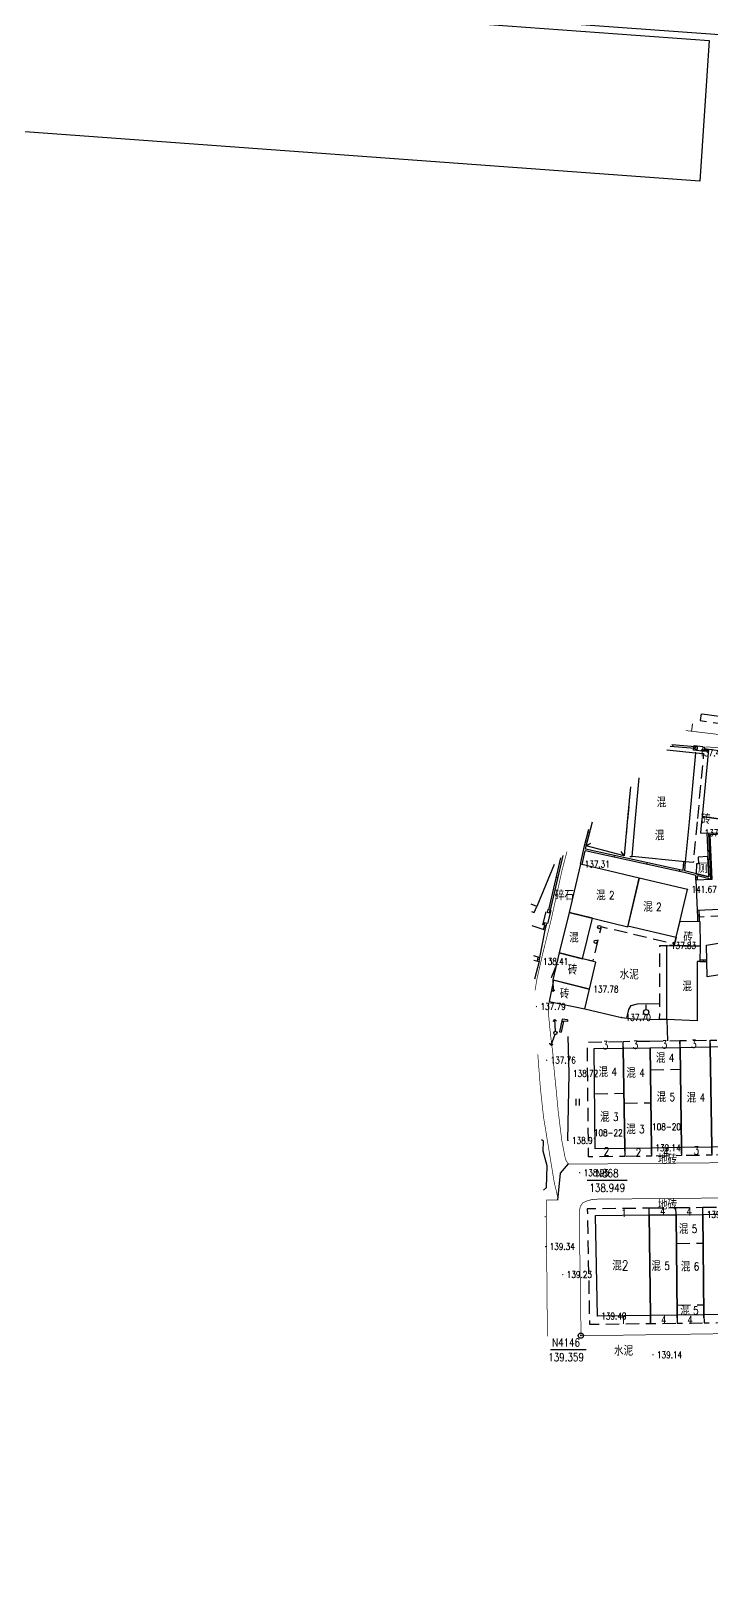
# Model space of a CAD drawing. Extents: x 529262 to 576451, y 2694391 to 2717535.
# Drawn here: x 565890.9 to 565992.9, y 2709887.6 to 2710121.1 of the extents above; entities that cross this region are included whole.
import ezdxf
from ezdxf.enums import TextEntityAlignment as Align
from ezdxf.xclip import XClip

# ---------------------------------------------------------------- set-up
doc = ezdxf.new("R2010")
doc.units = 0
doc.header["$XCLIPFRAME"] = 0
for name, pattern in [('X2', [10, 8, -2]), ('X3', [5, 4, -1]), ('X5', [3, 2, -1])]:
    doc.linetypes.add(name, pattern=pattern)
for name, color, linetype in [('DLDW', 8, 'Continuous'), ('DLSS', 4, 'Continuous'), ('DMTZ', 8, 'Continuous'), ('GCD', 8, 'Continuous'), ('GXYZ', 8, 'Continuous'), ('JMD', 8, 'Continuous'), ('KZD', 8, 'Continuous'), ('PP-COM', 7, 'Continuous'), ('RD-中线', 40, 'Continuous'), ('RD-红线', 7, 'Continuous'), ('ZBTZ', 8, 'Continuous'), ('ZJ', 7, 'Continuous')]:
    doc.layers.add(name, color=color, linetype=linetype)
doc.styles.add('HZ', font='rs.shx', dxfattribs={"width": 0.8, "bigfont": 'hztxt.shx'})
doc.styles.add('romanc', font='romanc.shx', dxfattribs={"width": 0.8})
doc.linetypes.add('10421', pattern='A,2,[150,AAA.SHX,S=0.5,R=0,X=0,Y=0.5],1e-11', length=2)
doc.linetypes.add('1161', pattern='A,0,[149,AAA.SHX,S=0.15,R=0,X=0,Y=0],-1.6', length=1.6)

# ---------------------------------------------------------------- blocks, each defined once
blk = doc.blocks.new('A$C19FD0107')
at = {"layer": 'RD-中线', "color": 8, "linetype": 'Continuous', "flags": 128}
for points in [[(-4490.73, 14139.44, 0), (-4490.29, 14139.42)], [(-3818.25, 14086.17, 0), (-3817.74, 14086.17)]]:
    blk.add_lwpolyline(points, format="xyb", dxfattribs=at)
at = {"layer": 'RD-红线', "color": 8, "linetype": 'Continuous', "flags": 128}
blk.add_lwpolyline([(-5242.51, 15747.29), (-4941.04, 15725.42)], dxfattribs=at)
blk = doc.blocks.new('gc170')
at = {"color": 8, "linetype": 'Continuous'}
blk.add_circle((0, 0), 0.5, dxfattribs=at)
blk = doc.blocks.new('gc013c')
at = {"linetype": 'Continuous'}
blk.add_line((0.5, 0), (4, 0), dxfattribs=at)
at = {"linetype": 'Continuous', "const_width": 0.15, "flags": 128}
blk.add_lwpolyline([(3.775, 0, 1), (3.925, 0, 1)], format="xyb", close=True, dxfattribs=at)
blk = doc.blocks.new('gc125')
at = {"color": 8}
blk.add_line((0, 0.8), (0, 2.2), dxfattribs=at)
blk.add_circle((0, 0), 0.8, dxfattribs=at)
blk = doc.blocks.new('gc013b')
at = {"linetype": 'Continuous'}
blk.add_line((0.5, 0), (4, 0), dxfattribs=at)
at = {"linetype": 'Continuous', "flags": 128}
blk.add_lwpolyline([(3.5, 0.5), (4, 0), (3.5, -0.5)], dxfattribs=at)
blk = doc.blocks.new('GC200')
at = {"linetype": 'Continuous', "const_width": 0.2, "flags": 128}
blk.add_lwpolyline([(-0.1, 0, 1), (0.1, 0, 1)], format="xyb", close=True, dxfattribs=at)
blk = doc.blocks.new('gc121')
at = {"color": 8}
for p, q in [((-0.5, -1), (-0.5, 1)), ((0.5, -1), (0.5, 1))]:
    blk.add_line(p, q, dxfattribs=at)
blk = doc.blocks.new('gc117')
at = {"color": 8}
blk.add_circle((0, 0), 0.8, dxfattribs=at)
blk.add_point((0, 0), dxfattribs=at)

msp = doc.modelspace()

# ---------------------------------------------------------------- linework, layer by layer
at = {"layer": 'DLDW', "linetype": 'Continuous', "flags": 128}
msp.add_lwpolyline([(565992.288, 2709997.33), (565990.827, 2709997.27), (565990.868, 2709996.246), (565990.591, 2709996.235), (565990.513, 2709994.756), (565992.412, 2709994.285)], close=True, dxfattribs=at)
at = {"layer": 'DLSS', "linetype": 'X2', "const_width": 0.1, "flags": 128}
for points in [[(565988.985, 2710016.228), (565993.847, 2710015.646), (566000.129, 2710015.281), (566006.026, 2710015.189), (566009.946, 2710015.394), (566015.058, 2710015.905), (566015.842, 2710016.264), (566016.07, 2710016.818), (566016.31, 2710017.483), (566016.436, 2710017.965), (566016.525, 2710018.38), (566016.599, 2710018.795), (566016.629, 2710019.406), (566016.659, 2710020.287)], [(565966.391, 2709977.285), (565966.68, 2709978.987), (565967.536, 2709982.759), (565968.846, 2709988.047), (565970.426, 2709995.235), (565971.176, 2709998.098)], [(565967.662, 2709958.291), (565967.193, 2709962.621), (565966.803, 2709967.697)]]:
    msp.add_lwpolyline(points, dxfattribs=at)
at = {"layer": 'DLSS', "linetype": 'X3', "const_width": 0.15, "flags": 128}
msp.add_lwpolyline([(565989.838, 2710016.126), (565989.985, 2710017.245)], dxfattribs=at)
at = {"layer": 'DLSS', "linetype": 'Continuous', "const_width": 0.1, "flags": 128}
for points in [[(565996.904, 2710013.494), (565991.973, 2710013.776)], [(565968.53, 2709975.589), (565968.361, 2709974.549), (565968.46, 2709973.207), (565968.645, 2709971.267), (565968.799, 2709969.907), (565969.078, 2709967.642), (565969.213, 2709965.79), (565969.392, 2709964.011), (565969.61, 2709961.84), (565969.847, 2709959.288)], [(565969.801, 2709945.84), (565968.063, 2709945.825)]]:
    msp.add_lwpolyline(points, dxfattribs=at)
for points, elevation in [([(565969.801, 2709945.84), (565969.801, 2709946.195), (565969.546, 2709947.357), (565969.274, 2709948.45), (565968.244, 2709954.742), (565967.662, 2709958.291)], 138.157), ([(565972.89, 2709951.229), (566074.658, 2709952.229), (566078.112, 2709952.263)], 138.157), ([(565968.063, 2709945.825), (565968.244, 2709925.407)], 138.157), ([(565973.534, 2709945.44), (565973.185, 2709944.877), (565973.004, 2709944.11), (565973.287, 2709925.492)], 138.157), ([(565973.534, 2709945.44), (565974.32, 2709945.762), (565975.117, 2709945.969), (566074.71, 2709946.929), (566078.164, 2709946.963)], 138.157), ([(565973.287, 2709925.492), (566078.583, 2709927.057)], 139.353)]:
    msp.add_lwpolyline(points, dxfattribs=dict(at, elevation=elevation))
at = {"layer": 'DLSS', "linetype": 'X2', "const_width": 0.1, "elevation": 138.157, "flags": 128}
msp.add_lwpolyline([(565972.89, 2709951.229), (565971.386, 2709951.275), (565971.055, 2709951.708), (565970.877, 2709952.293), (565970.386, 2709954.866), (565969.847, 2709959.288)], dxfattribs=at)
at = {"layer": 'DMTZ', "linetype": '10421', "elevation": 138.905, "flags": 128}
msp.add_lwpolyline([(565971.328, 2709954.768), (565971.482, 2709964.804), (565971.358, 2709970.377)], dxfattribs=at)
at = {"layer": 'JMD', "linetype": 'Continuous'}
for p, q in [((565987.016, 2710014.064, 136.995), (565986.997, 2710013.815, 136.995)), ((565991.818, 2710013.334, 137.72), (565991.795, 2710013.218)), ((565992.161, 2710013.423, 136.991), (565992.129, 2710013.175, 136.991)), ((565974.045, 2709998.958), (565974.737, 2709999.36)), ((565974.342, 2710001.054, 137.309), (565974.584, 2710000.989, 137.309)), ((565978.254, 2709997.498, 136.922), (565978.201, 2709997.254, 136.922)), ((565979.745, 2709997.446), (565979.287, 2709998.102)), ((565992.502, 2709998.214, 137.734), (565992.252, 2709998.204, 137.734)), ((565983.138, 2709996.425, 136.922), (565983.084, 2709996.181, 136.922)), ((565988.021, 2709995.352, 136.922), (565987.968, 2709995.108, 136.922)), ((565988.84, 2709996.003, 140.067), (565988.591, 2709996.026, 140.067)), ((565969.783, 2709994.154, 137.334), (565969.54, 2709994.211, 137.334)), ((565990.483, 2709994.231, 137.238), (565990.733, 2709994.241, 137.238)), ((565990.711, 2709988.605, 139.245), (565990.961, 2709988.615, 139.245)), ((565968.009, 2709986.701, 138.12), (565967.767, 2709986.767, 138.12)), ((565967.062, 2709981.908, 138.41), (565966.817, 2709981.958, 138.41)), ((565991.703, 2709981.596, 138.433), (565991.7, 2709981.846, 138.433)), ((565970.404, 2709972.67, 138.689), (565970.649, 2709972.621, 138.689)), ((565971.276, 2709972.857), (565971.247, 2709972.609)), ((565970.078, 2709971.041), (565970.323, 2709970.992))]:
    msp.add_line(p, q, dxfattribs=at)
at = {"layer": 'JMD', "linetype": 'Continuous', "flags": 128}
for points in [[(565849.606, 2710130.102), (565992.461, 2710119.684), (565991.084, 2710098.604), (565848.229, 2710109.022)], [(565988.32, 2709953.696), (565983.829, 2709953.633), (565983.619, 2709968.671), (565988.11, 2709968.733)], [(565992.859, 2709953.759), (565988.32, 2709953.696), (565988.11, 2709968.733), (565992.649, 2709968.797)], [(565997.367, 2709953.821), (565992.859, 2709953.759), (565992.649, 2709968.797), (565997.157, 2709968.859)], [(565979.822, 2709953.578), (565975.401, 2709953.516), (565975.248, 2709968.554), (565979.612, 2709968.615)], [(565983.829, 2709953.633), (565979.822, 2709953.578), (565979.612, 2709968.615), (565983.619, 2709968.671)], [(565983.68, 2709928.547), (565975.726, 2709928.457), (565975.452, 2709943.516), (565983.511, 2709943.617)], [(565987.69, 2709928.592), (565983.68, 2709928.547), (565983.511, 2709943.617), (565987.521, 2709943.645)], [(565991.699, 2709928.637), (565987.69, 2709928.592), (565987.521, 2709943.645), (565991.53, 2709943.688)], [(565995.702, 2709928.682), (565991.699, 2709928.637), (565991.53, 2709943.688), (565995.533, 2709943.718)]]:
    msp.add_lwpolyline(points, close=True, dxfattribs=at)
for points, elevation in [([(565998.353, 2710025.764), (566000.486, 2710025.463), (565999.421, 2710017.571), (565991.415, 2710018.702)], 138.3), ([(565986.155, 2710013.347), (565990.441, 2710012.912), (565989.462, 2710002.568)], 140.067), ([(565990.335, 2710013.56), (565986.641, 2710013.842)], 136.995), ([(565990.363, 2710013.809), (565986.87, 2710014.075)], 136.995), ([(565992.36, 2710013.145), (565991.795, 2710013.218)], 136.991), ([(565992.384, 2710013.394), (565991.828, 2710013.466)], 136.991), ([(565981.403, 2710002.568), (565982.004, 2710009.121)], 140.067), ([(565973.221, 2709996.183), (565973.79, 2709998.971), (565974.44, 2710001.421)], 137.309), ([(565973.938, 2709998.447), (565974.033, 2709998.914), (565975.003, 2710002.568)], 137.309), ([(565989.462, 2710002.568), (565988.892, 2709996.545), (565980.924, 2709997.338), (565981.403, 2710002.568)], 140.067), ([(565991.352, 2710002.568), (565991.198, 2710000.895), (565995.394, 2710000.824), (565995.631, 2710002.568)], 137.734), ([(565995.631, 2710002.568), (565995.656, 2710002.749), (565991.424, 2710003.352), (565991.352, 2710002.568)], 137.734), ([(565992.143, 2710000.879), (565992.412, 2709994.285)], 137.734), ([(565992.393, 2710000.875), (565992.675, 2709993.962)], 137.734), ([(565970.224, 2709997.13), (565968.401, 2709989.354)], 137.334), ([(565970.562, 2709997.473), (565968.642, 2709989.286)], 137.334), ([(565973.464, 2709996.126), (565973.888, 2709998.202)], 137.309), ([(565990.472, 2709994.508), (565988.711, 2709994.945), (565973.888, 2709998.202)], 136.922), ([(565988.517, 2709995.243), (565973.938, 2709998.447)], 136.922), ([(565969.271, 2709996.16), (565966.637, 2709989.86), (565965.835, 2709990.197)], 139.118), ([(565988.643, 2709996.57), (565988.517, 2709995.243)], 140.067), ([(565988.892, 2709996.545), (565988.763, 2709995.189)], 140.067), ([(565992.412, 2709994.285), (565988.768, 2709995.188), (565988.763, 2709995.189)], 136.922), ([(565990.5, 2709993.815), (565990.472, 2709994.508)], 137.238), ([(565990.749, 2709993.826), (565990.725, 2709994.446)], 137.238), ([(565992.675, 2709993.962), (565990.725, 2709994.446)], 136.922), ([(565990.682, 2709989.281), (565990.726, 2709988.276), (565990.756, 2709987.59)], 139.245), ([(565990.931, 2709989.292), (565990.975, 2709988.287), (565991.006, 2709987.585)], 139.245), ([(565966.166, 2709982.517), (565967.12, 2709982.191), (565967.904, 2709986.315), (565965.974, 2709986.965)], 137.99), ([(565967.666, 2709986.395), (565967.838, 2709987.027)], 138.12), ([(565967.904, 2709986.315), (565968.079, 2709986.959)], 138.12), ([(565966.196, 2709981.813), (565967.003, 2709981.615), (565966.319, 2709978.954)], 137.714), ([(565966.76, 2709981.675), (565966.882, 2709982.273)], 138.41), ([(565967.003, 2709981.615), (565967.12, 2709982.191)], 138.41), ([(565991.071, 2709981.588), (565992.125, 2709981.602)], 138.433), ([(565991.075, 2709981.838), (565992.121, 2709981.852)], 138.433), ([(565971.276, 2709972.857), (565970.46, 2709972.951), (565970.078, 2709971.041)], 138.689), ([(565971.247, 2709972.609), (565970.66, 2709972.676), (565970.323, 2709970.992)], 138.689)]:
    msp.add_lwpolyline(points, dxfattribs=dict(at, elevation=elevation))
at = {"layer": 'JMD', "linetype": 'X5', "flags": 128}
for points, elevation in [([(565991.257, 2710018.724), (565991.116, 2710017.729), (565999.28, 2710016.576), (565999.421, 2710017.571)], 136.922), ([(565990.441, 2710012.912), (565991.643, 2710012.798), (565990.675, 2710002.568)], 140.067), ([(565980.693, 2710007.787), (565980.214, 2710002.568)], 139.166), ([(565980.214, 2710002.568), (565979.745, 2709997.446), (565980.924, 2709997.338)], 139.166), ([(565990.675, 2710002.568), (565990.094, 2709996.431), (565988.892, 2709996.545)], 140.067), ([(565965.882, 2709989.103), (565966.253, 2709988.948), (565966.637, 2709989.86)], 139.118), ([(565990.682, 2709989.281), (565990.725, 2709988.3), (566001.066, 2709988.76), (566001.016, 2709989.741)], 139.245), ([(565987.546, 2709985.256), (565987.244, 2709983.99), (565986.159, 2709984.008), (565986.159, 2709984.483), (565976.281, 2709986.801), (565975.03, 2709981.641), (565973.519, 2709982.008)], 39.896), ([(565986.156, 2709972.898), (565985.063, 2709972.898), (565985.066, 2709984.008), (565986.159, 2709984.008)], 137.775), ([(565987.569, 2709939.345), (565991.578, 2709939.39)], 139.365)]:
    msp.add_lwpolyline(points, dxfattribs=dict(at, elevation=elevation))
msp.add_lwpolyline([(565990.142, 2710013.28), (565990.224, 2710013.981), (565991.973, 2710013.776), (565991.891, 2710013.075)], close=True, dxfattribs=at)
at = {"layer": 'JMD', "linetype": 'Continuous', "flags": 128}
for points, elevation in [([(565990.748, 2710013.78), (565990.363, 2710013.809), (565990.323, 2710013.447), (565990.708, 2710013.418)], 137.057), ([(565995.656, 2710002.749), (565997.049, 2710012.787), (565992.384, 2710013.394), (565991.424, 2710003.352)], 139.352), ([(565991.845, 2710013.692), (565991.527, 2710013.721), (565991.499, 2710013.358), (565991.818, 2710013.334)], 137.72), ([(565995.594, 2710000.739), (565992.592, 2710000.607), (565992.89, 2709993.923), (565990.5, 2709993.815), (565990.682, 2709989.281), (566001.016, 2709989.741), (566000.631, 2709998.413), (565995.701, 2709998.204)], 137.238), ([(565980.293, 2709986.826), (565982.006, 2709994.119), (565973.221, 2709996.183), (565971.494, 2709988.937)], 39.896), ([(565980.318, 2709986.932), (565987.546, 2709985.256), (565989.241, 2709992.419), (565982.006, 2709994.119)], 39.896), ([(565968.079, 2709986.959), (565968.156, 2709987.32), (565967.81, 2709987.417), (565967.733, 2709987.056)], 138.021), ([(565968.565, 2709988.925), (565968.642, 2709989.286), (565968.296, 2709989.383), (565968.219, 2709989.022)], 137.622), ([(565974.995, 2709988.097), (565971.494, 2709988.937), (565970.021, 2709982.891), (565973.519, 2709982.008)], 40.471), ([(565988.11, 2709987.642), (565991.103, 2709987.583), (565991.107, 2709983.925), (565987.244, 2709983.99), (565987.546, 2709985.256), (565987.546, 2709985.256)], 137.988), ([(565974.536, 2709977.469), (565975.499, 2709981.508), (565970.021, 2709982.891), (565969.039, 2709978.857)], 137.781), ([(565986.156, 2709972.898), (565986.159, 2709984.008), (565991.107, 2709983.925), (565991.071, 2709981.588), (565990.693, 2709981.594), (565990.675, 2709972.707)], 137.775), ([(565992.092, 2709984.056), (565996.206, 2709984.768), (565996.219, 2709979.933), (565992.156, 2709979.284)], 137.728), ([(565968.53, 2709975.589), (565973.837, 2709974.532), (565974.536, 2709977.469), (565969.161, 2709978.826)], 137.746)]:
    msp.add_lwpolyline(points, close=True, dxfattribs=dict(at, elevation=elevation))
for points in [[(565980.693, 2710007.787), (565980.214, 2710002.568)], [(565980.214, 2710002.568), (565979.745, 2709997.446), (565974.045, 2709998.958), (565975.006, 2710002.568)]]:
    msp.add_lwpolyline(points, dxfattribs=at)
at = {"layer": 'JMD', "linetype": 'X5', "elevation": 138.096, "flags": 128}
msp.add_lwpolyline([(565967.539, 2709987.095), (565968.139, 2709989.393), (565968.771, 2709989.228), (565968.171, 2709986.93)], close=True, dxfattribs=at)
at = {"layer": 'JMD', "linetype": 'X5', "flags": 128}
for points in [[(565979.822, 2709953.578), (565979.839, 2709952.379), (565974.409, 2709952.303), (565974.233, 2709969.514), (565979.598, 2709969.625), (565979.612, 2709968.615)], [(565979.612, 2709968.615), (565979.598, 2709969.625), (565983.605, 2709969.681), (565983.619, 2709968.671)], [(565983.605, 2709969.681), (565988.096, 2709969.744), (565988.11, 2709968.733)], [(565988.11, 2709968.733), (565988.096, 2709969.744), (565992.635, 2709969.807), (565992.649, 2709968.797)], [(565992.649, 2709968.797), (565992.635, 2709969.807), (565997.143, 2709969.87), (565997.157, 2709968.859)], [(565983.665, 2709965.383), (565988.156, 2709965.446)], [(565975.317, 2709961.784), (565979.707, 2709961.845)], [(565979.727, 2709960.367), (565983.734, 2709960.423)], [(565983.829, 2709953.633), (565983.846, 2709952.434), (565979.839, 2709952.379), (565979.822, 2709953.578)], [(565988.32, 2709953.696), (565988.337, 2709952.497), (565983.846, 2709952.434), (565983.829, 2709953.633)], [(565992.86, 2709953.705), (565992.876, 2709952.56), (565988.337, 2709952.497), (565988.32, 2709953.696)], [(565997.367, 2709953.828), (565997.383, 2709952.622), (565992.876, 2709952.56), (565992.86, 2709953.705)], [(565983.511, 2709943.617), (565983.499, 2709944.617), (565974.223, 2709944.512), (565974.55, 2709927.232), (565975.739, 2709927.245), (565983.694, 2709927.335), (565983.68, 2709928.547)], [(565987.521, 2709943.645), (565987.509, 2709944.662), (565983.499, 2709944.617), (565983.511, 2709943.617)], [(565991.53, 2709943.688), (565991.518, 2709944.708), (565987.509, 2709944.662), (565987.521, 2709943.645)], [(565995.533, 2709943.718), (565995.521, 2709944.753), (565991.518, 2709944.708), (565991.53, 2709943.688)], [(565987.673, 2709930.092), (565991.682, 2709930.137)], [(565983.68, 2709928.547), (565983.694, 2709927.335), (565987.704, 2709927.38), (565987.69, 2709928.592)], [(565987.69, 2709928.592), (565987.704, 2709927.38), (565991.713, 2709927.425), (565991.699, 2709928.637)], [(565991.699, 2709928.637), (565991.713, 2709927.425), (565995.715, 2709927.47), (565995.702, 2709928.682)]]:
    msp.add_lwpolyline(points, dxfattribs=at)
at = {"layer": 'KZD', "linetype": 'Continuous'}
for p, q in [((565980.213, 2709948.772, 138.949), (565974.213, 2709948.772, 138.949)), ((565974.041, 2709923.378), (565968.711, 2709923.378))]:
    msp.add_line(p, q, dxfattribs=at)
at = {"layer": 'ZBTZ', "linetype": '1161', "flags": 128}
for points, elevation in [([(565973.837, 2709974.532), (565979.367, 2709973.215), (565981.103, 2709973), (565986.156, 2709972.898)], 137.76), ([(565980.138, 2709973.12), (565980.423, 2709974.405), (565980.805, 2709974.992), (565981.723, 2709975.247), (565983.203, 2709975.298), (565985.063, 2709975.247)], 137.76), ([(565986.156, 2709972.898), (565986.224, 2709969.718)], 137.775), ([(565970.196, 2709949.895), (565971.386, 2709951.275)], 139.05), ([(565969.801, 2709945.84), (565969.801, 2709945.84), (565970.196, 2709949.895)], 139.05), ([(565967.85, 2709943.376), (565967.941, 2709943.377)], 139.73)]:
    msp.add_lwpolyline(points, dxfattribs=dict(at, elevation=elevation))
msp.add_lwpolyline([(565967.68, 2709947.326), (565968.087, 2709947.719), (565968.229, 2709950.982), (565967.618, 2709953.195), (565967.635, 2709954.661), (565967.354, 2709954.893)], dxfattribs=at)

# ---------------------------------------------------------------- block references
at = {"layer": 'GCD', "linetype": 'Continuous'}
ref = msp.add_blockref('GC200', (565990.441, 2710012.912, 137.429), dxfattribs=dict(at, xscale=0.5, yscale=0.5, zscale=0.5))
ref.add_attrib('height', '137.43', dxfattribs={"linetype": 'Continuous', "height": 1, "style": 'HZ', "width": 0.8}).set_placement((565991.041, 2710012.912, 137.429), align=Align.MIDDLE_LEFT)
ref = msp.add_blockref('GC200', (565991.198, 2710000.895, 137.734), dxfattribs=dict(at, xscale=0.5, yscale=0.5, zscale=0.5))
ref.add_attrib('height', '137.73', dxfattribs={"linetype": 'Continuous', "height": 1, "style": 'HZ', "width": 0.8}).set_placement((565991.798, 2710000.895, 137.734), align=Align.MIDDLE_LEFT)
ref = msp.add_blockref('GC200', (565973.221, 2709996.183, 137.309), dxfattribs=dict(at, xscale=0.5, yscale=0.5, zscale=0.5))
ref.add_attrib('height', '137.31', dxfattribs={"linetype": 'Continuous', "height": 1, "style": 'HZ', "width": 0.8}).set_placement((565973.821, 2709996.183, 137.309), align=Align.MIDDLE_LEFT)
ref = msp.add_blockref('GC200', (565989.241, 2709992.419, 141.668), dxfattribs=dict(at, xscale=0.5, yscale=0.5, zscale=0.5))
ref.add_attrib('height', '141.67', dxfattribs={"linetype": 'Continuous', "height": 1, "style": 'HZ', "width": 0.8}).set_placement((565989.841, 2709992.419, 141.668), align=Align.MIDDLE_LEFT)
ref = msp.add_blockref('GC200', (565986.159, 2709984.008, 137.831), dxfattribs=dict(at, xscale=0.5, yscale=0.5, zscale=0.5))
ref.add_attrib('height', '137.83', dxfattribs={"linetype": 'Continuous', "height": 1, "style": 'HZ', "width": 0.8}).set_placement((565986.759, 2709984.008, 137.831), align=Align.MIDDLE_LEFT)
ref = msp.add_blockref('GC200', (565967.003, 2709981.615, 138.41), dxfattribs=dict(at, xscale=0.5, yscale=0.5))
ref.add_attrib('height', '138.41', dxfattribs={"linetype": 'Continuous', "height": 1, "style": 'HZ', "width": 0.8}).set_placement((565967.603, 2709981.615, 138.41), align=Align.MIDDLE_LEFT)
ref = msp.add_blockref('GC200', (565974.536, 2709977.469, 137.781), dxfattribs=dict(at, xscale=0.5, yscale=0.5, zscale=0.5))
ref.add_attrib('height', '137.78', dxfattribs={"linetype": 'Continuous', "height": 1, "style": 'HZ', "width": 0.8}).set_placement((565975.136, 2709977.469, 137.781), align=Align.MIDDLE_LEFT)
ref = msp.add_blockref('GC200', (565966.609, 2709974.851, 137.792), dxfattribs=dict(at, xscale=0.5, yscale=0.5, zscale=0.5))
ref.add_attrib('height', '137.79', dxfattribs={"linetype": 'Continuous', "height": 1, "style": 'HZ', "width": 0.8}).set_placement((565967.209, 2709974.851, 137.792), align=Align.MIDDLE_LEFT)
ref = msp.add_blockref('GC200', (565979.367, 2709973.215, 137.695), dxfattribs=dict(at, xscale=0.5, yscale=0.5))
ref.add_attrib('height', '137.70', dxfattribs={"linetype": 'Continuous', "height": 1, "style": 'HZ', "width": 0.8}).set_placement((565979.967, 2709973.215, 137.695), align=Align.MIDDLE_LEFT)
ref = msp.add_blockref('GC200', (565968.124, 2709966.808, 137.763), dxfattribs=dict(at, xscale=0.5, yscale=0.5, zscale=0.5))
ref.add_attrib('height', '137.76', dxfattribs={"linetype": 'Continuous', "height": 1, "style": 'HZ', "width": 0.8}).set_placement((565968.724, 2709966.808, 137.763), align=Align.MIDDLE_LEFT)
ref = msp.add_blockref('GC200', (565971.482, 2709964.804, 138.724), dxfattribs=dict(at, xscale=0.5, yscale=0.5, zscale=0.5))
ref.add_attrib('height', '138.72', dxfattribs={"linetype": 'Continuous', "height": 1, "style": 'HZ', "width": 0.8}).set_placement((565972.082, 2709964.804, 138.724), align=Align.MIDDLE_LEFT)
ref = msp.add_blockref('GC200', (565971.328, 2709954.768, 138.905), dxfattribs=dict(at, xscale=0.5, yscale=0.5, zscale=0.5))
ref.add_attrib('height', '138.91', dxfattribs={"linetype": 'Continuous', "height": 1, "style": 'HZ', "width": 0.8}).set_placement((565971.928, 2709954.768, 138.905), align=Align.MIDDLE_LEFT)
ref = msp.add_blockref('GC200', (565983.829, 2709953.649, 139.143), dxfattribs=dict(at, xscale=0.5, yscale=0.5))
ref.add_attrib('height', '139.14', dxfattribs={"linetype": 'Continuous', "height": 1, "style": 'HZ', "width": 0.8}).set_placement((565984.429, 2709953.649, 139.143), align=Align.MIDDLE_LEFT)
ref = msp.add_blockref('GC200', (565973.088, 2709949.936, 138.949), dxfattribs=dict(at, xscale=0.5, yscale=0.5))
ref.add_attrib('height', '138.95', dxfattribs={"linetype": 'Continuous', "height": 1, "style": 'HZ', "width": 0.8}).set_placement((565973.688, 2709949.936, 138.949), align=Align.MIDDLE_LEFT)
ref = msp.add_blockref('GC200', (565991.53, 2709943.688, 139.37), dxfattribs=dict(at, xscale=0.5, yscale=0.5))
ref.add_attrib('height', '139.37', dxfattribs={"linetype": 'Continuous', "height": 1, "style": 'HZ', "width": 0.8}).set_placement((565992.13, 2709943.688, 139.37), align=Align.MIDDLE_LEFT)
ref = msp.add_blockref('GC200', (565967.981, 2709938.871, 139.337), dxfattribs=dict(at, xscale=0.5, yscale=0.5))
ref.add_attrib('height', '139.34', dxfattribs={"linetype": 'Continuous', "height": 1, "style": 'HZ', "width": 0.8}).set_placement((565968.581, 2709938.871, 139.337), align=Align.MIDDLE_LEFT)
ref = msp.add_blockref('GC200', (565970.549, 2709934.674, 139.225), dxfattribs=dict(at, xscale=0.5, yscale=0.5, zscale=0.5))
ref.add_attrib('height', '139.23', dxfattribs={"linetype": 'Continuous', "height": 1, "style": 'HZ', "width": 0.8}).set_placement((565971.149, 2709934.674, 139.225), align=Align.MIDDLE_LEFT)
ref = msp.add_blockref('GC200', (565975.726, 2709928.457, 139.489), dxfattribs=dict(at, xscale=0.5, yscale=0.5))
ref.add_attrib('height', '139.49', dxfattribs={"linetype": 'Continuous', "height": 1, "style": 'HZ', "width": 0.8}).set_placement((565976.326, 2709928.457, 139.489), align=Align.MIDDLE_LEFT)
ref = msp.add_blockref('GC200', (565984.054, 2709922.639, 139.142), dxfattribs=dict(at, xscale=0.5, yscale=0.5))
ref.add_attrib('height', '139.14', dxfattribs={"linetype": 'Continuous', "height": 1, "style": 'HZ', "width": 0.8}).set_placement((565984.654, 2709922.639, 139.142), align=Align.MIDDLE_LEFT)
at = {"layer": 'GXYZ', "linetype": 'Continuous'}
for name, p, xscale, yscale, zscale, rotation in [('gc013c', (565969.563, 2709981.01), 0.4999999999091339, 0.4999999999091339, 0.4999999999091339, 248.1521243684769), ('gc013b', (565969.026, 2709979.107, 137.781), 0.4999999998552858, 0.4999999998552858, 0.4999999998552858, 272.9822084197532), ('gc013b', (565969.454, 2709970.891, 137.799), 0.4999999998552858, 0.4999999998552858, 0.4999999998552858, 92.98220841975323), ('gc013b', (565969.454, 2709970.891, 137.799), 0.4999999999628935, 0.4999999999628935, 0.4999999999628935, 249.1848290998771)]:
    msp.add_blockref(name, p, dxfattribs=dict(at, xscale=xscale, yscale=yscale, zscale=zscale, rotation=rotation))
at = {"layer": 'GXYZ', "linetype": 'Continuous', "xscale": 0.5, "yscale": 0.5, "zscale": 0.5}
msp.add_blockref('gc170', (565969.454, 2709970.891, 137.799), dxfattribs=at)
at = {"layer": 'JMD', "linetype": 'Continuous', "xscale": 0.5, "yscale": 0.5, "zscale": 0.5}
for p in [(565976.014, 2709986.774, 39.896), (565975.481, 2709984.572, 39.896)]:
    msp.add_blockref('gc170', p, dxfattribs=at)
at = {"layer": 'KZD', "linetype": 'Continuous', "xscale": 0.5, "yscale": 0.5, "zscale": 0.5}
msp.add_blockref('gc117', (565973.251, 2709925.518, 139.359), dxfattribs=at)
at = {"layer": 'PP-COM'}
ref = msp.add_blockref('A$C19FD0107', (570997.993, 2694390.603), dxfattribs=at)
XClip(ref).set_block_clipping_path([(-9366.4383134884, 14428.6043910822), (-3328.4480743363, 17452.7484863754)])
at = {"layer": 'ZBTZ', "linetype": 'Continuous', "xscale": 0.5, "yscale": 0.5, "zscale": 0.5}
for name, p in [('gc125', (565983.035, 2709974.003)), ('gc121', (565972.803, 2709960.53))]:
    msp.add_blockref(name, p, dxfattribs=at)

# ---------------------------------------------------------------- texts
at = {"layer": 'DLDW', "linetype": 'Continuous', "style": 'HZ', "width": 0.8}
msp.add_text('厕', height=1.5, dxfattribs=at).set_placement((565991.541, 2709995.654), align=Align.MIDDLE)
at = {"layer": 'JMD', "linetype": 'Continuous', "style": 'HZ', "width": 0.8}
for s, p in [('混', (565986.067, 2710005.486, -135.516)), ('砖', (565992.696, 2710002.954)), ('混', (565985.778, 2710000.519, -135.516)), ('混', (565976.975, 2709991.539, -135.516)), ('混', (565984.036, 2709989.818, -135.516)), ('混', (565972.936, 2709985.206, -135.516)), ('砖', (565990.057, 2709985.28)), ('砖', (565972.745, 2709980.368)), ('混', (565989.902, 2709977.897, -135.516)), ('砖', (565971.552, 2709976.792)), ('混', (565985.931, 2709967.155)), ('混', (565977.344, 2709965.041)), ('混', (565981.509, 2709964.913)), ('混', (565986.047, 2709961.291)), ('混', (565990.545, 2709961.198)), ('混', (565977.568, 2709958.3)), ('混', (565981.486, 2709956.47)), ('混', (565989.375, 2709941.517)), ('混2', (565980.418, 2709936.046)), ('混', (565985.258, 2709935.967)), ('混', (565989.68, 2709935.89)), ('混', (565989.562, 2709929.296))]:
    msp.add_text(s, height=1.5, dxfattribs=at).set_placement(p, align=Align.MIDDLE_RIGHT)
for s, p in [('2', (565977.475, 2709991.539, -135.516)), ('2', (565984.536, 2709989.818, -135.516)), ('3', (565976.528, 2709969.052)), ('3', (565981.043, 2709969.115)), ('3', (565985.366, 2709969.179)), ('3', (565989.769, 2709969.241)), ('4', (565986.431, 2709967.155)), ('4', (565977.844, 2709965.041)), ('4', (565982.009, 2709964.913)), ('5', (565986.547, 2709961.291)), ('4', (565991.045, 2709961.198)), ('3', (565978.068, 2709958.3)), ('3', (565981.986, 2709956.47)), ('2', (565976.683, 2709953.127)), ('2', (565981.464, 2709952.978)), ('4', (565985.586, 2709953.021)), ('3', (565990.151, 2709953.289)), ('1', (565979.293, 2709943.914)), ('4', (565985.118, 2709944.174)), ('4', (565989.071, 2709944.128)), ('5', (565989.875, 2709941.517)), ('5', (565985.758, 2709935.967)), ('6', (565990.18, 2709935.89)), ('5', (565990.062, 2709929.296)), ('1', (565979.2, 2709927.887)), ('4', (565985.259, 2709927.887)), ('4', (565989.211, 2709927.887))]:
    msp.add_text(s, height=1.2, dxfattribs=at).set_placement(p, align=Align.MIDDLE_LEFT)
at = {"layer": 'KZD', "linetype": 'Continuous', "style": 'romanc', "width": 0.8}
for s, p in [('N868', (565977.213, 2709949.872)), ('138.949', (565977.213, 2709947.672)), ('N4146', (565971.041, 2709924.478)), ('139.359', (565971.041, 2709922.278))]:
    msp.add_text(s, height=1.2, dxfattribs=at).set_placement(p, align=Align.MIDDLE)
at = {"layer": 'ZJ', "color": 8, "linetype": 'Continuous', "style": 'HZ', "width": 0.8}
for s, height, p in [('碎石', 1.5, (565970.767, 2709991.622)), ('水泥', 1.5, (565980.499, 2709979.746)), ('108-20', 1, (565986.095, 2709956.82)), ('108-22', 1, (565977.363, 2709955.931)), ('地砖 ', 1.5, (565986.658, 2709952.043, -279.322)), ('地砖 ', 1.5, (565986.634, 2709945.222, -139.989)), ('水泥', 1.5, (565979.651, 2709923.342))]:
    msp.add_text(s, height=height, dxfattribs=at).set_placement(p, align=Align.MIDDLE)

doc.saveas('drawing.dxf')
